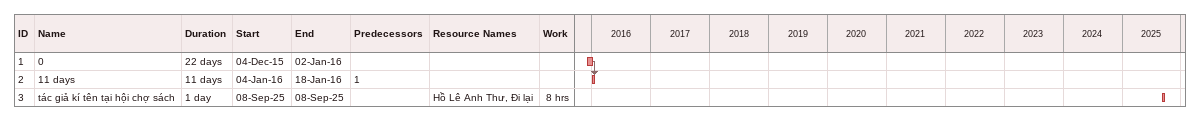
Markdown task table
| ID | Task | Duration | Start | Finish | Predecessors | Resources | Work (h) |
|---|---|---|---|---|---|---|---|
| 1 | 0 | 22d | 2015-12-04 | 2016-01-02 |  |  |  |
| 2 | 11 days | 11d | 2016-01-04 | 2016-01-18 | 1 |  |  |
| 3 | tác giả kí tên tại hội chợ sách | 1d | 2025-09-08 | 2025-09-08 |  | Hồ Lê Anh Thư, Đi lại | 8 |
